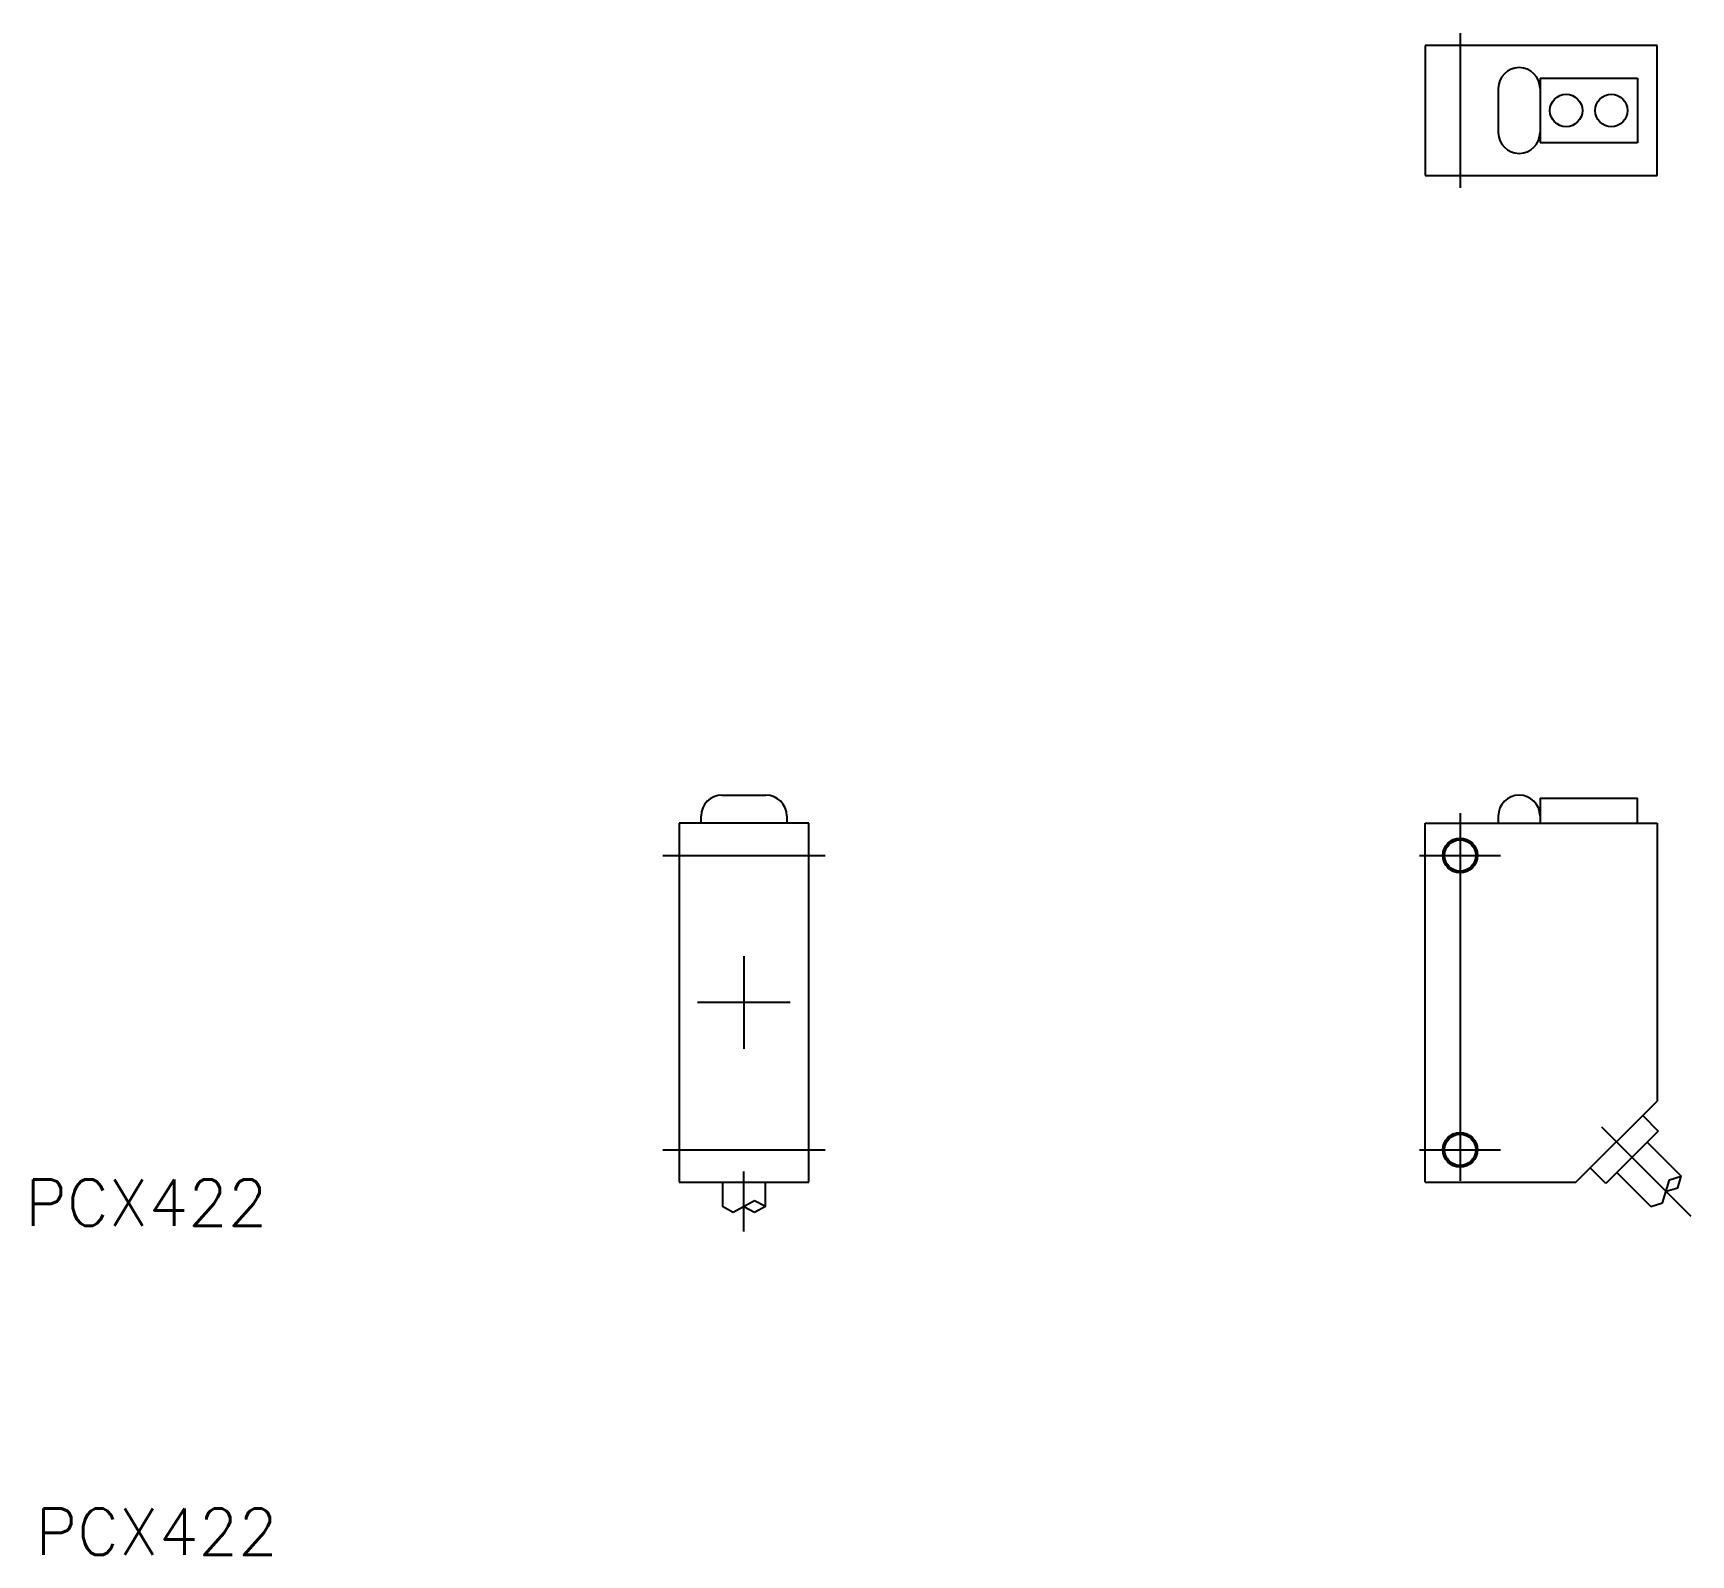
# Model space of a CAD drawing. Extents: x 21 to 164, y 21 to 152.
import ezdxf

# ---------------------------------------------------------------- set-up
doc = ezdxf.new("R2010")
doc.units = 0
doc.linetypes.add('CENTER', pattern=[50.8, 31.75, -6.35, 6.35, -6.35])
doc.layers.get('0').update_dxf_attribs({"linetype": 'CONTINUOUS'})
doc.layers.add('CENTER', color=1, linetype='CENTER')
doc.styles.get("Standard").update_dxf_attribs({"font": 'txt.shx', "bigfont": 'extfont.shx'})

msp = doc.modelspace()

# ---------------------------------------------------------------- linework, layer by layer
at = {"color": 7, "linetype": 'CONTINUOUS'}
for p, q in [((160.66, 151.28), (140.66, 151.28)), ((140.66, 151.28), (140.66, 140.08)), ((160.66, 140.08), (160.66, 151.28)), ((148.76, 149.38), (148.76, 149.38)), ((148.76, 149.38), (148.76, 149.38)), ((146.96, 147.58), (146.96, 143.78)), ((150.56, 148.48), (158.96, 148.48)), ((150.56, 148.48), (150.56, 142.88)), ((158.96, 148.48), (158.96, 142.88)), ((148.76, 141.98), (148.76, 141.98)), ((148.76, 141.98), (148.76, 141.98)), ((158.96, 142.88), (150.56, 142.88)), ((140.66, 140.08), (160.66, 140.08)), ((79.96, 86.59), (83.76, 86.59)), ((150.56, 86.34), (158.96, 86.34)), ((150.56, 86.34), (150.56, 84.19)), ((158.96, 84.19), (158.96, 86.34)), ((78.16, 84.19), (78.16, 84.79)), ((85.56, 84.79), (85.56, 84.19)), ((146.96, 84.79), (146.96, 84.19)), ((87.46, 84.19), (76.26, 84.19)), ((76.26, 84.19), (76.26, 53.19)), ((140.66, 53.19), (140.66, 84.19)), ((140.66, 84.19), (160.66, 84.19)), ((160.66, 84.19), (160.66, 60.19)), ((153.66, 53.19), (160.66, 60.19)), ((159.42, 58.95), (160.76, 57.6)), ((160.76, 57.6), (156.24, 53.08)), ((159.81, 56.65), (162.74, 53.72)), ((156.24, 53.08), (154.89, 54.42)), ((76.26, 53.19), (87.46, 53.19)), ((76.76, 53.19), (86.96, 53.19)), ((80.01, 53.19), (80.01, 51.1)), ((83.71, 51.1), (83.71, 53.19)), ((140.66, 53.19), (153.66, 53.19)), ((157.19, 54.03), (160.12, 51.1)), ((161.13, 51.41), (161.74, 53.41)), ((161.74, 53.41), (162.74, 53.72)), ((162.44, 52.71), (162.74, 53.72)), ((80.93, 50.61), (82.78, 51.6)), ((82.78, 51.6), (83.71, 51.11)), ((161.43, 52.41), (162.44, 52.71)), ((80.01, 51.11), (80.93, 50.61)), ((81.86, 51.1), (82.78, 50.61)), ((82.78, 50.61), (83.71, 51.11)), ((160.12, 51.1), (161.13, 51.41))]:
    msp.add_line(p, q, dxfattribs=at)
for centre, radius in [((152.81, 145.68), 1.4), ((156.71, 145.68), 1.4), ((143.66, 81.39), 1.35), ((143.66, 55.99), 1.35)]:
    msp.add_circle(centre, radius, dxfattribs=at)
at = {"color": 3, "linetype": 'CONTINUOUS'}
for centre in [(143.66, 81.39), (143.66, 55.99)]:
    msp.add_circle(centre, 1.5, dxfattribs=at)
at = {"color": 7, "linetype": 'CONTINUOUS'}
for centre, start, end in [((148.76, 147.58), 90, 180), ((148.76, 147.58), 0, 90), ((148.76, 143.78), 180, 270), ((148.76, 143.78), 270, 0), ((79.96, 84.79), 90, 180), ((83.76, 84.79), 0, 90), ((148.76, 84.79), 0, 180)]:
    msp.add_arc(centre, 1.8, start, end, dxfattribs=at)
at = {"layer": 'CENTER', "color": 1, "linetype": 'CENTER'}
for p, q in [((143.66, 152.35), (143.66, 139.01)), ((143.66, 85.05), (143.66, 52.32)), ((87.46, 53.19), (87.46, 84.19)), ((74.85, 81.39), (88.87, 81.39)), ((140.15, 81.39), (147.16, 81.39)), ((81.86, 72.69), (81.86, 64.69)), ((85.86, 68.69), (77.86, 68.69)), ((155.87, 57.97), (163.57, 50.27)), ((74.85, 55.99), (88.87, 55.99)), ((140.15, 55.99), (147.16, 55.99)), ((81.86, 48.95), (81.86, 54.12))]:
    msp.add_line(p, q, dxfattribs=at)

# ---------------------------------------------------------------- texts
at = {"color": 7, "linetype": 'CONTINUOUS'}
for p in [(19.84, 49.43), (20.73, 21.03)]:
    msp.add_text('PCX422', height=4, dxfattribs=at).set_placement(p)

doc.saveas('drawing.dxf')
